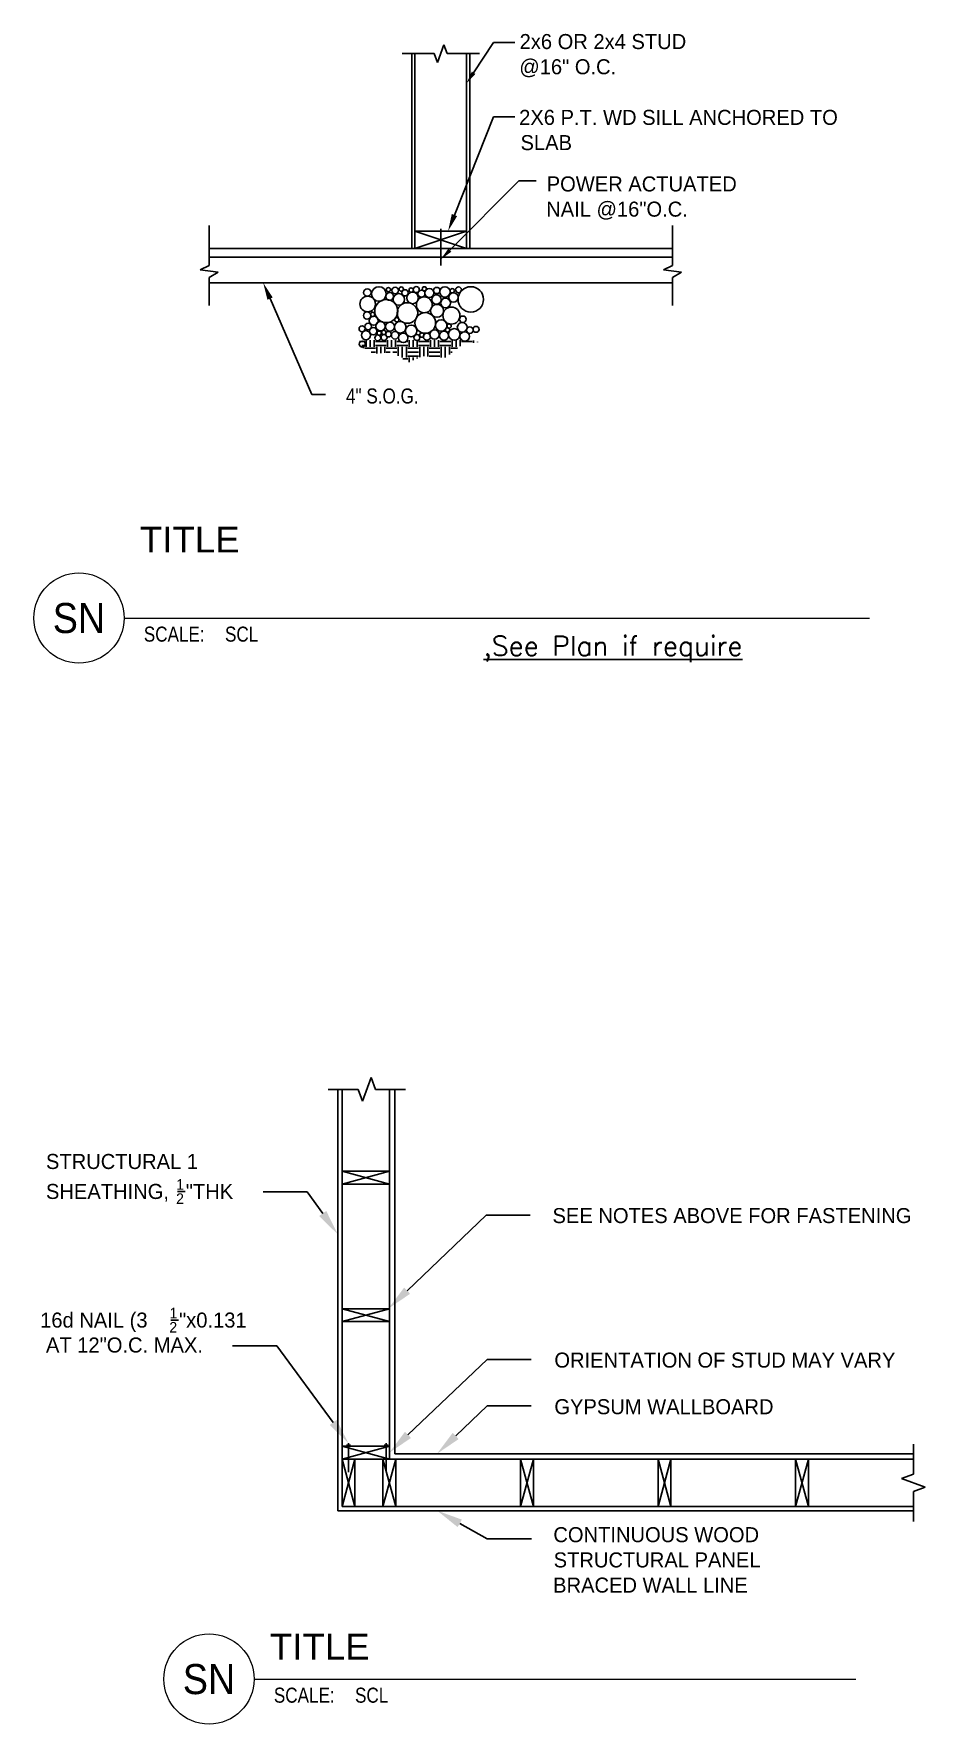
# Model space of a CAD drawing. Extents: x 4834 to 83801, y -13735 to 32221.
# Drawn here: x 10896.1 to 10999.8, y -4668.9 to -4472.2 of the extents above; entities that cross this region are included whole.
import ezdxf
from ezdxf.enums import TextEntityAlignment as Align

# ---------------------------------------------------------------- set-up
doc = ezdxf.new("R2010")
doc.units = 0
doc.header["$LTSCALE"] = 8
doc.header["$MEASUREMENT"] = 0
doc.layers.get('0').update_dxf_attribs({"lineweight": 9})
for name, color, linetype in [('S-ANNO-TEXT', 50, 'Continuous'), ('S-HATCH', 8, 'Continuous'), ('S-SCREWS', 1, 'Continuous'), ('S-SECT-CCON', 4, 'Continuous'), ('S-SECT-CONN', 2, 'Continuous'), ('S-SECT-CSTL', 71, 'Continuous'), ('S-SECT-MISC', 134, 'Continuous'), ('s-text', 6, 'Continuous'), ('S-WALL', 2, 'Continuous')]:
    doc.layers.add(name, color=color, linetype=linetype)
doc.styles.add('1', font='SIMPLEX.shx', dxfattribs={"width": 0.8})
doc.styles.get("Standard").update_dxf_attribs({"font": 'stylu.ttf'})
doc.linetypes.add('WWF', pattern='A,0.5,-0.28,["X",Standard,S=0.125,R=0,X=-0.125,Y=-0.0625],-0.12', length=0.9)

msp = doc.modelspace()

# ---------------------------------------------------------------- linework, layer by layer
at = {"color": 160}
for p, q in [((10906.63199, -4540.13878), (10993.31807, -4540.13878)), ((10921.75357, -4663.60339), (10991.74468, -4663.60339))]:
    msp.add_line(p, q, dxfattribs=at)
for centre in [(10901.38603, -4540.13878), (10916.50762, -4663.60339)]:
    msp.add_circle(centre, 5.25, dxfattribs=at)
at = {"layer": 'S-ANNO-TEXT', "color": 50}
for p, q in [((10912.85107, -4606.86322), (10913.73798, -4606.86322)), ((10912.06703, -4621.83077), (10912.95394, -4621.83077))]:
    msp.add_line(p, q, dxfattribs=at)
at = {"layer": 'S-ANNO-TEXT'}
for p, q in [((10927.93924, -4606.91077), (10922.80777, -4606.91077)), ((10929.738, -4609.42609), (10927.93924, -4606.91077)), ((10939.54731, -4618.41236), (10948.74245, -4609.62584)), ((10948.74245, -4609.62584), (10953.87392, -4609.62584)), ((10924.39007, -4624.81548), (10919.2586, -4624.81548)), ((10930.94495, -4633.74468), (10924.39007, -4624.81548)), ((10939.64668, -4635.18852), (10948.84181, -4626.402)), ((10948.84181, -4626.402), (10953.97328, -4626.402)), ((10945.19425, -4635.31352), (10948.84181, -4631.82805)), ((10948.84181, -4631.82805), (10953.97328, -4631.82805)), ((10945.66294, -4645.48365), (10948.86574, -4647.28807)), ((10948.86574, -4647.28807), (10953.99721, -4647.28807))]:
    msp.add_line(p, q, dxfattribs=at)
for points in [[(10930.14471, -4609.13525), (10931.48306, -4611.86633), (10929.33129, -4609.71693)], [(10939.89274, -4618.77386), (10937.37835, -4620.48494), (10939.20188, -4618.05087)], [(10931.34801, -4633.4488), (10932.72024, -4636.16302), (10930.5419, -4634.04056)], [(10939.99211, -4635.55001), (10937.47771, -4637.2611), (10939.30125, -4634.82703)], [(10945.53968, -4635.67501), (10943.02528, -4637.3861), (10944.84882, -4634.95203)], [(10945.41752, -4645.91927), (10943.04921, -4644.0111), (10945.90837, -4645.04803)]]:
    msp.add_solid(points, dxfattribs=at)
at = {"layer": 'S-HATCH', "linetype": 'Continuous'}
for p, q in [((10934.61402, -4507.96475), (10934.02735, -4507.96475)), ((10934.77027, -4508.58975), (10934.77027, -4507.81404)), ((10935.23902, -4508.58975), (10935.23902, -4507.81404)), ((10935.70777, -4508.58975), (10935.70777, -4507.81404)), ((10937.11402, -4507.96475), (10935.86402, -4507.96475)), ((10937.27027, -4508.58975), (10937.27027, -4507.81404)), ((10937.73902, -4508.58975), (10937.73902, -4507.81404)), ((10938.20777, -4508.58975), (10938.20777, -4507.81404)), ((10938.74944, -4507.96475), (10938.36402, -4507.96475)), ((10939.61402, -4507.96475), (10939.43816, -4507.96475)), ((10939.77027, -4508.58975), (10939.77027, -4507.81404)), ((10940.23902, -4508.58975), (10940.23902, -4507.81404)), ((10940.70777, -4508.58975), (10940.70777, -4507.85211)), ((10942.11402, -4507.96475), (10940.86402, -4507.96475)), ((10942.27027, -4508.58975), (10942.27027, -4507.81404)), ((10942.73902, -4508.58975), (10942.73902, -4507.81404)), ((10943.20777, -4508.58975), (10943.20777, -4507.81404)), ((10944.61402, -4507.96475), (10943.36402, -4507.96475)), ((10944.77027, -4508.58975), (10944.77027, -4507.78863)), ((10945.23902, -4508.58975), (10945.23902, -4507.77662)), ((10945.70777, -4508.5131), (10945.70777, -4507.76461)), ((10947.11402, -4507.96475), (10945.86402, -4507.96475)), ((10947.27027, -4508.12519), (10947.27027, -4507.84976)), ((10947.73902, -4508.03942), (10947.73902, -4508.01079)), ((10934.61402, -4508.4335), (10934.28793, -4508.4335)), ((10934.45777, -4508.73903), (10934.45777, -4508.58975)), ((10935.86402, -4508.746), (10934.61402, -4508.746)), ((10935.86402, -4509.21475), (10935.35886, -4509.21475)), ((10937.11402, -4508.4335), (10935.86402, -4508.4335)), ((10936.02027, -4509.37296), (10936.02027, -4508.58975)), ((10936.48902, -4509.32544), (10936.48902, -4508.58975)), ((10936.95777, -4509.27792), (10936.95777, -4508.58975)), ((10938.36402, -4508.746), (10937.11402, -4508.746)), ((10937.58074, -4509.21475), (10937.11402, -4509.21475)), ((10938.36402, -4509.21475), (10937.8905, -4509.21475)), ((10939.61402, -4508.4335), (10938.36402, -4508.4335)), ((10938.52027, -4509.64686), (10938.52027, -4508.58975)), ((10938.98902, -4509.83975), (10938.98902, -4508.58975)), ((10939.61402, -4509.996), (10939.02911, -4509.996)), ((10939.45777, -4509.83975), (10939.45777, -4508.58975)), ((10940.86402, -4508.746), (10939.61402, -4508.746)), ((10940.86402, -4509.21475), (10939.61402, -4509.21475)), ((10940.86402, -4509.6835), (10939.61402, -4509.6835)), ((10939.77027, -4510.37266), (10939.77027, -4509.83975)), ((10940.23902, -4510.15354), (10940.23902, -4509.83975)), ((10940.70777, -4509.93443), (10940.70777, -4509.83975)), ((10942.11402, -4508.4335), (10940.86402, -4508.4335)), ((10941.02027, -4509.78835), (10941.02027, -4508.58975)), ((10941.48902, -4509.65843), (10941.48902, -4508.58975)), ((10941.95777, -4509.69667), (10941.95777, -4508.58975)), ((10943.36402, -4508.746), (10942.11402, -4508.746)), ((10943.36402, -4509.21475), (10942.11402, -4509.21475)), ((10943.36402, -4509.6835), (10942.11402, -4509.6835)), ((10944.61402, -4508.4335), (10943.36402, -4508.4335)), ((10943.52027, -4509.82414), (10943.52027, -4508.58975)), ((10943.98902, -4509.83975), (10943.98902, -4508.58975)), ((10944.45777, -4509.48081), (10944.45777, -4508.58975)), ((10945.40692, -4508.746), (10944.61402, -4508.746)), ((10944.80143, -4509.21475), (10944.61402, -4509.21475))]:
    msp.add_line(p, q, dxfattribs=at)
at = {"layer": 'S-HATCH'}
for centre, radius in [((10934.91846, -4502.27219), 0.42905), ((10936.26735, -4502.43578), 0.84922), ((10937.50694, -4502.72466), 0.44691), ((10937.37621, -4501.93061), 0.24908), ((10938.1466, -4502.03672), 0.38402), ((10938.86593, -4501.86727), 0.24908), ((10939.30799, -4502.30032), 0.36709), ((10940.18675, -4502.89616), 0.67448), ((10940.01578, -4501.9847), 0.24908), ((10940.61336, -4501.92736), 0.34495), ((10941.21579, -4502.3979), 0.4084), ((10941.54672, -4501.83535), 0.24908), ((10942.13386, -4502.32858), 0.52668), ((10942.99378, -4502.02867), 0.36709), ((10943.94438, -4502.19507), 0.60927), ((10944.93078, -4502.83621), 0.5491), ((10944.79195, -4502.05183), 0.24908), ((10945.52438, -4501.94912), 0.34495), ((10946.9541, -4503.06792), 1.48325), ((10934.9608, -4503.60221), 0.90613), ((10937.12085, -4504.42103), 1.34269), ((10938.57911, -4503.06748), 0.67036), ((10939.57884, -4504.64434), 1.19408), ((10941.53951, -4503.69091), 0.92129), ((10943.02921, -4504.39473), 0.74856), ((10942.95216, -4503.08012), 0.54168), ((10944.01203, -4503.48577), 0.56879), ((10944.69716, -4504.94883), 0.99372), ((10934.30579, -4506.48814), 0.34495), ((10934.89151, -4504.9381), 0.42905), ((10935.02149, -4506.21562), 0.38402), ((10935.65781, -4505.55057), 0.52668), ((10935.53782, -4504.81277), 0.24908), ((10936.45767, -4506.19013), 0.54866), ((10937.54521, -4506.24579), 0.52668), ((10938.74584, -4506.30452), 0.67448), ((10938.33814, -4505.42973), 0.24908), ((10940.01891, -4506.73066), 0.67448), ((10941.65757, -4505.80599), 1.20101), ((10943.51285, -4506.10579), 0.67448), ((10944.42517, -4506.16788), 0.24908), ((10945.95208, -4506.31325), 0.56879), ((10946.01513, -4505.38084), 0.38402), ((10947.56176, -4506.54855), 0.34495), ((10934.33311, -4508.26219), 0.34495), ((10934.75088, -4507.22956), 0.52668), ((10935.6058, -4506.77291), 0.42905), ((10936.13806, -4507.53835), 0.34495), ((10936.29546, -4506.99367), 0.24908), ((10936.86452, -4507.49104), 0.34495), ((10936.83436, -4506.91289), 0.24908), ((10937.38612, -4507.11672), 0.32286), ((10938.14099, -4507.24449), 0.42905), ((10939.0938, -4507.53706), 0.5491), ((10940.68407, -4507.50798), 0.34495), ((10941.25721, -4507.21258), 0.24908), ((10941.84576, -4507.40459), 0.4084), ((10942.74217, -4507.15742), 0.54168), ((10943.84379, -4507.27531), 0.52668), ((10944.25644, -4506.62092), 0.24908), ((10945.03071, -4507.13459), 0.67448), ((10946.23877, -4507.37498), 0.54866), ((10946.85043, -4506.64647), 0.38402)]:
    msp.add_circle(centre, radius, dxfattribs=at)
at = {"layer": 'S-SCREWS'}
for p, q in [((10932.48458, -4636.36916), (10932.94519, -4636.36916)), ((10932.72024, -4636.16302), (10932.72024, -4639.53603)), ((10936.89103, -4636.36916), (10937.35164, -4636.36916)), ((10937.1267, -4636.16302), (10937.1267, -4639.53603))]:
    msp.add_line(p, q, dxfattribs=at)
at = {"layer": 'S-SECT-CCON', "color": 1}
for p, q in [((10938.95547, -4474.47066), (10942.70547, -4474.47066)), ((10942.70547, -4474.47066), (10943.08047, -4475.50096)), ((10943.08047, -4475.50096), (10943.83047, -4473.44035)), ((10943.83047, -4473.44035), (10944.20547, -4474.47066)), ((10944.20547, -4474.47066), (10947.95547, -4474.47066))]:
    msp.add_line(p, q, dxfattribs=at)
at = {"layer": 'S-SECT-CCON'}
for p, q in [((10916.53439, -4499.10573), (10916.53439, -4494.46933)), ((10970.41187, -4499.10573), (10970.41187, -4494.46933)), ((10916.51674, -4497.13763), (10970.39421, -4497.13763)), ((10915.48698, -4499.60916), (10916.53439, -4499.10573)), ((10917.55745, -4499.88523), (10915.48698, -4499.60916)), ((10916.53439, -4500.52669), (10917.55745, -4499.88523)), ((10969.36446, -4499.60916), (10970.41187, -4499.10573)), ((10971.43493, -4499.88523), (10969.36446, -4499.60916)), ((10970.41187, -4500.52669), (10971.43493, -4499.88523)), ((10916.51674, -4501.13763), (10970.39421, -4501.13763)), ((10916.53439, -4503.75919), (10916.53439, -4500.52669)), ((10970.41187, -4503.75919), (10970.41187, -4500.52669))]:
    msp.add_line(p, q, dxfattribs=at)
at = {"layer": 'S-SECT-CONN'}
msp.add_line((10943.45547, -4499.13763), (10943.45547, -4494.86175), dxfattribs=at)
at = {"layer": 'S-SECT-CSTL'}
for p, q in [((10934.36318, -4596.37071), (10935.36318, -4593.62323)), ((10935.36318, -4593.62323), (10935.86318, -4594.99697)), ((10930.35382, -4594.99697), (10933.86318, -4594.99697)), ((10933.86318, -4594.99697), (10934.36318, -4596.37071)), ((10935.86318, -4594.99697), (10939.37255, -4594.99697)), ((10998.41628, -4636.25642), (10998.41628, -4639.76578)), ((10998.41628, -4639.76578), (10997.04255, -4640.26578)), ((10997.04255, -4640.26578), (10999.79002, -4641.26578)), ((10999.79002, -4641.26578), (10998.41628, -4641.76578)), ((10998.41628, -4641.76578), (10998.41628, -4645.27515))]:
    msp.add_line(p, q, dxfattribs=at)
at = {"layer": 'S-SECT-MISC'}
for p, q in [((10940.08047, -4497.13763), (10940.08047, -4474.47066)), ((10940.45547, -4497.13763), (10940.45547, -4474.47066)), ((10946.45547, -4497.13763), (10946.45547, -4474.47066)), ((10946.83047, -4497.13763), (10946.83047, -4474.47066)), ((10940.45547, -4497.13763), (10940.45547, -4495.13763)), ((10940.45547, -4495.13763), (10946.45547, -4495.13763)), ((10940.45547, -4495.13763), (10946.45547, -4497.13763)), ((10940.45547, -4497.13763), (10946.45547, -4495.13763)), ((10946.45547, -4495.13763), (10946.45547, -4497.13763)), ((10946.45547, -4497.13763), (10940.45547, -4497.13763))]:
    msp.add_line(p, q, dxfattribs=at)
at = {"layer": 'S-SECT-MISC', "linetype": 'WWF'}
msp.add_line((10916.51674, -4498.13763), (10970.39421, -4498.13763), dxfattribs=at)
at = {"layer": 's-text'}
for p, q in [((10947.27824, -4476.68722), (10949.57249, -4473.18986)), ((10949.57249, -4473.18986), (10952.07734, -4473.18986)), ((10945.04915, -4493.25229), (10949.5947, -4481.83476)), ((10949.5947, -4481.83476), (10952.07818, -4481.83476)), ((10944.5152, -4497.34241), (10952.55627, -4489.28711)), ((10952.55627, -4489.28711), (10954.56113, -4489.28711)), ((10923.60753, -4502.97218), (10928.4553, -4514.13793)), ((10928.4553, -4514.13793), (10930.03569, -4514.13793))]:
    msp.add_line(p, q, dxfattribs=at)
for points in [[(10947.48727, -4476.82434), (10946.45547, -4477.94143), (10947.0692, -4476.55009)], [(10945.35884, -4493.37558), (10944.30938, -4495.11044), (10944.73946, -4493.12899)], [(10944.69213, -4497.51903), (10943.45547, -4498.40401), (10944.33826, -4497.16579)], [(10923.30177, -4503.10493), (10922.81103, -4501.13763), (10923.91329, -4502.83943)]]:
    msp.add_solid(points, dxfattribs=at)
at = {"layer": 'S-WALL'}
for p, q in [((10931.47771, -4594.99697), (10931.47771, -4644.0111)), ((10931.97771, -4594.99697), (10931.97771, -4643.5111)), ((10937.47771, -4594.99697), (10937.47771, -4638.0111)), ((10938.10271, -4594.99697), (10938.10271, -4637.3861)), ((10931.97771, -4606.0111), (10931.97771, -4604.5111)), ((10931.97771, -4604.5111), (10937.47771, -4604.5111)), ((10931.97771, -4604.5111), (10937.47771, -4606.0111)), ((10931.97771, -4606.0111), (10937.47771, -4604.5111)), ((10937.47771, -4604.5111), (10937.47771, -4606.0111)), ((10937.47771, -4606.0111), (10931.97771, -4606.0111)), ((10931.97771, -4622.0111), (10931.97771, -4620.5111)), ((10931.97771, -4620.5111), (10937.47771, -4620.5111)), ((10931.97771, -4620.5111), (10937.47771, -4622.0111)), ((10931.97771, -4622.0111), (10937.47771, -4620.5111)), ((10937.47771, -4622.0111), (10931.97771, -4622.0111)), ((10937.47771, -4620.5111), (10937.47771, -4622.0111)), ((10931.97771, -4638.0111), (10931.97771, -4636.5111)), ((10931.97771, -4636.5111), (10937.47771, -4636.5111)), ((10931.97771, -4636.5111), (10937.47771, -4638.0111)), ((10931.97771, -4638.0111), (10937.47771, -4636.5111)), ((10931.97771, -4638.0111), (10933.47771, -4638.0111)), ((10931.97771, -4643.5111), (10931.97771, -4638.0111)), ((10933.47771, -4638.0111), (10931.97771, -4643.5111)), ((10931.97771, -4638.0111), (10933.47771, -4643.5111)), ((10937.47771, -4638.0111), (10931.97771, -4638.0111)), ((10933.47771, -4638.0111), (10933.47771, -4643.5111)), ((10936.72771, -4638.0111), (10938.22771, -4638.0111)), ((10936.72771, -4643.5111), (10936.72771, -4638.0111)), ((10938.22771, -4638.0111), (10936.72771, -4643.5111)), ((10936.72771, -4638.0111), (10938.22771, -4643.5111)), ((10937.47771, -4636.5111), (10937.47771, -4638.0111)), ((10937.47771, -4638.0111), (10998.41628, -4638.0111)), ((10938.10271, -4637.3861), (10998.41628, -4637.3861)), ((10938.22771, -4638.0111), (10938.22771, -4643.5111)), ((10952.72771, -4638.0111), (10954.22771, -4638.0111)), ((10952.72771, -4643.5111), (10952.72771, -4638.0111)), ((10954.22771, -4638.0111), (10952.72771, -4643.5111)), ((10952.72771, -4638.0111), (10954.22771, -4643.5111)), ((10954.22771, -4638.0111), (10954.22771, -4643.5111)), ((10968.72771, -4638.0111), (10970.22771, -4638.0111)), ((10968.72771, -4643.5111), (10968.72771, -4638.0111)), ((10970.22771, -4638.0111), (10968.72771, -4643.5111)), ((10968.72771, -4638.0111), (10970.22771, -4643.5111)), ((10970.22771, -4638.0111), (10970.22771, -4643.5111)), ((10984.72771, -4638.0111), (10986.22771, -4638.0111)), ((10984.72771, -4643.5111), (10984.72771, -4638.0111)), ((10986.22771, -4638.0111), (10984.72771, -4643.5111)), ((10984.72771, -4638.0111), (10986.22771, -4643.5111)), ((10986.22771, -4638.0111), (10986.22771, -4643.5111)), ((10931.97771, -4643.5111), (10998.41628, -4643.5111)), ((10933.47771, -4643.5111), (10931.97771, -4643.5111)), ((10938.22771, -4643.5111), (10936.72771, -4643.5111)), ((10954.22771, -4643.5111), (10952.72771, -4643.5111)), ((10970.22771, -4643.5111), (10968.72771, -4643.5111)), ((10986.22771, -4643.5111), (10984.72771, -4643.5111)), ((10931.47771, -4644.0111), (10998.41628, -4644.0111))]:
    msp.add_line(p, q, dxfattribs=at)

# ---------------------------------------------------------------- texts
at = {"color": 2, "width": 0.85}
for p in [(10908.92555, -4542.88901), (10924.04713, -4666.35362)]:
    msp.add_text('SCALE:', height=1.75, dxfattribs=at).set_placement(p)
at = {"color": 210, "lineweight": 30, "width": 1.0625, "flags": 104}
for p in [(10908.46527, -4529.51115), (10923.58686, -4658.33506)]:
    msp.add_attdef('TITLE', text='', height=3, dxfattribs=at).set_placement(p, align=Align.TOP_LEFT)
at = {"color": 3, "width": 0.9375}
for p in [(10901.38603, -4540.13878), (10916.50762, -4663.60339)]:
    msp.add_attdef('SN', text='1', height=3.5, dxfattribs=at).set_placement(p, align=Align.MIDDLE)
at = {"color": 2, "width": 0.85}
for p in [(10918.36513, -4542.88901), (10933.48671, -4666.35362)]:
    msp.add_attdef('SCL', p, 'N.T.S.', height=1.75, dxfattribs=at)
at = {"layer": 'S-ANNO-TEXT', "style": '1'}
msp.add_text('%%U,See Plan if require', height=2.275, dxfattribs=at).set_placement((10948.41822, -4544.51509))
at = {"layer": 'S-ANNO-TEXT', "color": 50}
for s, height, p in [('STRUCTURAL 1', 1.75, (10897.54818, -4604.25176)), ('SHEATHING, ', 1.75, (10897.54818, -4607.73822)), ('1', 1.225, (10912.7022, -4606.65905)), ('"THK', 1.75, (10913.80972, -4607.73822)), ('2', 1.225, (10912.67799, -4608.31301)), ('SEE NOTES ABOVE FOR FASTENING', 1.75, (10956.45245, -4610.5474)), ('16d NAIL (3 ', 1.75, (10896.87175, -4622.70577)), ('2', 1.225, (10911.89395, -4623.28056)), ('1', 1.225, (10911.91816, -4621.6266)), ('"x0.131', 1.75, (10913.02568, -4622.70577)), ('AT 12"O.C. MAX.', 1.75, (10897.54818, -4625.60634)), ('ORIENTATION OF STUD MAY VARY', 1.75, (10956.67177, -4627.36127)), ('GYPSUM WALLBOARD', 1.75, (10956.66921, -4632.78731)), ('CONTINUOUS WOOD', 1.75, (10956.55264, -4647.67565)), ('STRUCTURAL PANEL', 1.75, (10956.58851, -4650.61282)), ('BRACED WALL LINE', 1.75, (10956.52574, -4653.54486))]:
    msp.add_text(s, height=height, dxfattribs=at).set_placement(p)
at = {"layer": 's-text'}
for s, p in [('2x6 OR 2x4 STUD', (10952.62707, -4473.93657)), ('@16" O.C.', (10952.5912, -4476.86861)), ('2X6 P.T. WD SILL ANCHORED TO', (10952.57352, -4482.7593)), ('SLAB', (10952.73622, -4485.69647)), ('POWER ACTUATED', (10955.77853, -4490.50449)), ('NAIL @16"O.C.', (10955.71832, -4493.43653))]:
    msp.add_text(s, height=1.75, dxfattribs=at).set_placement(p)
at = {"layer": 's-text', "width": 0.85}
msp.add_text('4" S.O.G.', height=1.75, dxfattribs=at).set_placement((10940.88483, -4515.17852), align=Align.RIGHT)

doc.saveas('drawing.dxf')
